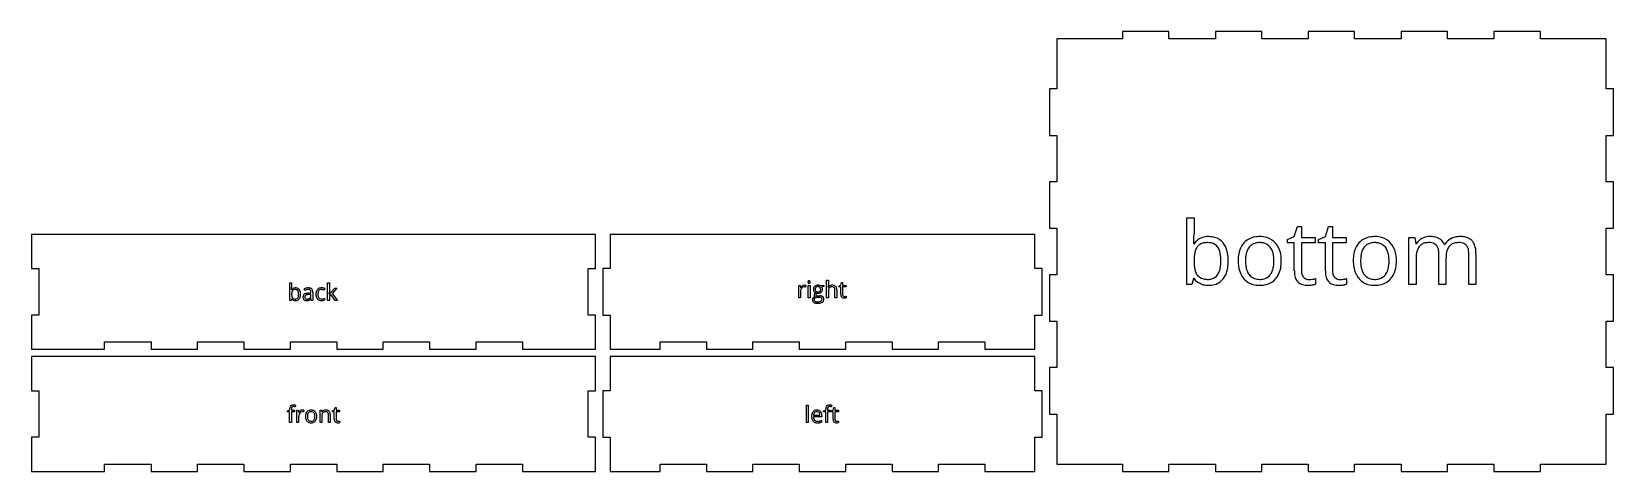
# Model space of a CAD drawing. Header units: millimetres. Extents: x 0 to 648, y 3 to 183.
import ezdxf

# ---------------------------------------------------------------- set-up
doc = ezdxf.new("R2010")
doc.units = ezdxf.units.MM

msp = doc.modelspace()

# ---------------------------------------------------------------- linework, layer by layer
at = {"layer": 'back_labelLayer'}
for p, q in [((105.76, 72.98), (105.76, 80.12)), ((105.76, 80.12), (106.52, 80.12)), ((106.52, 80.12), (106.52, 78.38)), ((120.1, 77.84), (119.86, 77.19)), ((121.22, 72.98), (121.22, 80.12)), ((121.22, 80.12), (121.97, 80.12)), ((121.97, 80.12), (121.97, 76.33)), ((122.57, 76.28), (124.2, 78.01)), ((125.1, 78.01), (123.06, 75.86)), ((124.2, 78.01), (125.1, 78.01)), ((106.3, 72.98), (105.76, 72.98)), ((106.46, 73.62), (106.3, 72.98)), ((106.52, 73.62), (106.46, 73.62)), ((106.48, 77.34), (106.52, 77.34)), ((111.94, 77.07), (111.7, 77.66)), ((113.58, 75.96), (114.43, 75.99)), ((114.41, 75.45), (113.65, 75.42)), ((114.41, 74.99), (114.41, 75.45)), ((114.46, 73.69), (114.42, 73.69)), ((114.43, 75.99), (114.43, 76.3)), ((114.61, 72.98), (114.46, 73.69)), ((115.17, 72.98), (114.61, 72.98)), ((115.17, 76.41), (115.17, 72.98)), ((120.03, 73.82), (120.03, 73.14)), ((121.97, 72.98), (121.22, 72.98)), ((121.93, 75.55), (121.97, 75.55)), ((122.55, 75.35), (121.97, 74.86)), ((121.97, 74.86), (121.97, 72.98)), ((124.32, 72.98), (122.55, 75.35)), ((123.06, 75.86), (125.24, 72.98)), ((125.24, 72.98), (124.32, 72.98))]:
    msp.add_line(p, q, dxfattribs=at)
for centre, radius, start, end in [((95.05, 78.22), 11.46, 355.72384, 358.12591), ((90.63, 78.37), 15.89, 358.11233, 0.04842), ((107.94, 76.34), 1.73, 95.18352, 145.11089), ((108.09, 75.49), 2.6, 89.87437, 96.81454), ((108.12, 75.76), 2.33, 74.23931, 90.56238), ((108.27, 76.32), 1.74, 38.56311, 74.06705), ((113.37, 74.56), 3.51, 106.35686, 118.33499), ((113.52, 74.1), 4, 104.51632, 106.54884), ((113.41, 74.56), 3.53, 90.07146, 104.65211), ((113.43, 74.87), 3.22, 81.568, 90.3249), ((113.61, 76.08), 1.99, 68.22735, 81.74942), ((113.87, 76.73), 1.3, 47.86832, 68.2934), ((118.55, 76.1), 1.97, 101.49128, 138.31339), ((118.78, 75.11), 2.99, 89.5892, 102.17878), ((118.8, 74.66), 3.44, 77.77022, 89.94755), ((118.74, 74.3), 3.8, 74.67965, 77.95792), ((119.09, 75.57), 2.48, 70.09455, 74.73865), ((119.42, 76.49), 1.51, 63.50333, 70.18621), ((119.58, 76.81), 1.15, 62.92875, 63.18556), ((96.97, 78.09), 9.54, 355.47161, 355.65242), ((110.62, 75.59), 4.1, 171.06678, 177.84567), ((112.39, 75.5), 5.87, 177.61767, 180.04253), ((111.56, 75.48), 5.04, 179.77627, 185.70753), ((107.89, 74.6), 1.69, 215.58503, 245.83616), ((109.57, 75.27), 3.04, 185.5925, 194.20507), ((108.93, 75.86), 2.38, 160.89268, 171.23343), ((108.3, 74.94), 1.73, 193.94301, 208.02185), ((107.91, 76.22), 1.3, 143.33826, 161.25596), ((107.78, 74.68), 1.15, 208.55365, 217.56054), ((107.67, 76.38), 1.01, 120.14025, 142.4249), ((107.74, 74.66), 1.11, 218.16904, 253.80472), ((107.81, 76.11), 1.32, 100.44697, 119.67006), ((108.02, 74.9), 2.01, 245.98018, 255.54561), ((107.95, 75.29), 1.77, 253.13827, 266.84832), ((108.08, 75.19), 2.31, 255.77557, 270.31853), ((107.97, 75.31), 2.14, 89.57316, 100.73239), ((108, 75.97), 2.45, 266.3776, 270.05105), ((108, 75.69), 1.76, 78.67813, 90.37493), ((108.02, 75.04), 1.52, 269.38691, 285.86304), ((108.1, 75.47), 2.58, 269.92262, 275.54818), ((108.15, 76.32), 1.11, 35.54082, 79.80112), ((108.22, 74.69), 1.8, 274.064, 321.4081), ((108.13, 74.63), 1.1, 286.01629, 326.84974), ((108.02, 76.23), 1.26, 32.70328, 35.52427), ((107.59, 74.99), 1.75, 326.71053, 343.66615), ((107.68, 76.04), 1.66, 15.77793, 32.01515), ((106.57, 75.3), 2.82, 343.41717, 353.63688), ((106.59, 75.72), 2.79, 6.16487, 16.03962), ((104.89, 75.52), 4.5, 359.76806, 6.30955), ((105.03, 75.49), 4.37, 353.49345, 0.22057), ((107.96, 74.91), 2.14, 321.31613, 335.54363), ((107.88, 76.02), 2.25, 16.47092, 38.40753), ((107.28, 75.2), 2.89, 335.83061, 350.82547), ((106.74, 75.66), 3.44, 5.13386, 16.79732), ((105.72, 75.47), 4.47, 350.65628, 0.33803), ((105.29, 75.51), 4.89, 359.87791, 5.40934), ((112.46, 74.42), 1.32, 115.49046, 182.35682), ((113.06, 74.35), 1.92, 179.54573, 192.69494), ((112.41, 74.19), 1.25, 192.08275, 227.45209), ((112.45, 74.24), 1.31, 227.7689, 237.80507), ((112.56, 74.44), 1.54, 238.32731, 258.9184), ((113.12, 73.21), 2.7, 101.35683, 117.07986), ((114.17, 72.49), 5.1, 112.2122, 115.96411), ((113.14, 74.36), 1.2, 171.21218, 180.20582), ((113.03, 74.35), 1.09, 179.52655, 192.77874), ((112.76, 74.44), 0.813, 120.97342, 172.41797), ((112.66, 74.26), 0.71, 192.32646, 222.05797), ((112.63, 74.24), 0.679, 222.5805, 229.25459), ((112.72, 74.36), 0.829, 229.78365, 254.27243), ((113.67, 73.75), 3.74, 103.62266, 112.43201), ((112.72, 75.22), 2.34, 258.67197, 270.40477), ((112.95, 74.14), 1.17, 113.58858, 121.68059), ((113.24, 73.46), 1.9, 102.79959, 113.2433), ((112.85, 74.77), 1.26, 253.93968, 266.45335), ((113.65, 70.73), 5.23, 92.46965, 101.70647), ((112.74, 76.31), 3.43, 269.95397, 273.14909), ((112.89, 75.23), 1.71, 266.07822, 270.05892), ((113.38, 74.98), 2.48, 90.44846, 103.76654), ((113.58, 72.01), 3.4, 96.35456, 102.99533), ((112.9, 75.61), 2.1, 269.57917, 282.04141), ((112.8, 75.48), 2.59, 272.93348, 281.41393), ((113.83, 69.83), 5.59, 91.85644, 96.44785), ((112.96, 74.66), 1.76, 281.29792, 293.73142), ((113.06, 74.93), 1.4, 281.71208, 306.4594), ((113.37, 75.58), 1.88, 83.65066, 90.17531), ((113.8, 68.52), 7.44, 91.71656, 92.90954), ((113.44, 76.21), 1.25, 70.57157, 83.99289), ((113.09, 74.33), 1.4, 294.39321, 304.7372), ((113.61, 76.65), 0.773, 42.72959, 71.03802), ((113.12, 74.82), 1.27, 306.98812, 313.85588), ((112.72, 74.86), 2.05, 304.84856, 314.85305), ((113.12, 74.82), 1.28, 314.18923, 347.42696), ((111.94, 75.65), 3.16, 314.74452, 321.70718), ((113.54, 76.61), 0.85, 20.40945, 41.4479), ((113.07, 76.43), 1.35, 7.82726, 20.60412), ((112.48, 74.98), 1.93, 346.91776, 0.28248), ((112.24, 76.31), 2.19, 359.6933, 8.0036), ((112.02, 74.99), 2.39, 359.81697, 0.0016), ((113.91, 76.81), 1.21, 19.23312, 46.67409), ((113.21, 76.55), 1.95, 6.33792, 19.68151), ((112.18, 76.42), 3, 359.80271, 6.65834), ((120.67, 75.49), 4.2, 169.89786, 180.3689), ((121.07, 75.45), 4.61, 179.93882, 183.98154), ((119.83, 75.34), 3.36, 183.59138, 196.35396), ((119.2, 75.76), 2.72, 153.0875, 170.10515), ((118.72, 75.01), 2.2, 196.01665, 221.13492), ((118.65, 76.02), 2.1, 138.65504, 152.68532), ((118.5, 74.84), 1.93, 221.79762, 256.80206), ((121.46, 75.48), 4.21, 174.53101, 180.15492), ((120.94, 75.45), 3.69, 179.70413, 188.07435), ((119.82, 75.66), 2.56, 160.14181, 175.13684), ((119.61, 75.25), 2.35, 187.93152, 200.38855), ((118.9, 74.99), 1.58, 200.41836, 216.63926), ((118.63, 76.13), 1.28, 114.42658, 161.66328), ((118.59, 74.77), 1.21, 216.96955, 261.31031), ((118.73, 75.73), 2.85, 256.42438, 270.48897), ((118.75, 75.73), 1.69, 88.71942, 112.56675), ((118.73, 75.39), 1.84, 260.13591, 270.26926), ((118.72, 76.74), 3.19, 270.26586, 286.28914), ((118.76, 77.06), 4.18, 269.96551, 272.86428), ((118.79, 75.73), 1.69, 87.67518, 89.97467), ((118.76, 75.24), 2.18, 81.69104, 87.50786), ((118.82, 76.08), 3.2, 272.59802, 282.18788), ((118.62, 74.29), 3.15, 77.29996, 81.73451), ((118.43, 73.4), 4.05, 74.78016, 77.4498), ((118.61, 74.04), 3.39, 68.32944, 74.88315), ((119.04, 75.08), 2.17, 282.03439, 296.94547), ((118.53, 77.46), 3.94, 286.04608, 292.36536), ((90.18, 77.76), 31.83, 356.02062, 356.05498), ((97.2, 77.28), 24.79, 356.03292, 356.64423), ((107.03, 76.71), 14.95, 356.63259, 357.49099), ((112.94, 76.45), 9.03, 357.50414, 358.33062), ((116.89, 76.34), 5.08, 358.27394, 359.89269), ((125.65, 72.94), 4.51, 142.32331, 144.70762), ((128.05, 71.09), 7.54, 140.43313, 142.33662), ((131.18, 68.52), 11.6, 139.27984, 140.47038), ((134.81, 65.4), 16.37, 138.34185, 139.28768)]:
    msp.add_arc(centre, radius, start, end, dxfattribs=at)
at = {"layer": 'back_outsideCutPath'}
for p, q in [((0, 100), (0, 86.01)), ((231, 100), (0, 100)), ((231, 86.01), (231, 100)), ((0, 86.01), (3, 86.01)), ((3, 86.01), (3, 66.99)), ((228, 66.99), (228, 86.01)), ((228, 86.01), (231, 86.01)), ((3, 66.99), (0, 66.99)), ((0, 66.99), (0, 53)), ((231, 66.99), (228, 66.99)), ((231, 53), (231, 66.99)), ((0, 53), (29.91, 53)), ((29.91, 53), (29.91, 56)), ((29.91, 56), (48.93, 56)), ((48.93, 56), (48.93, 53)), ((48.93, 53), (67.95, 53)), ((67.95, 53), (67.95, 56)), ((67.95, 56), (86.97, 56)), ((86.97, 56), (86.97, 53)), ((86.97, 53), (105.99, 53)), ((105.99, 53), (105.99, 56)), ((105.99, 56), (125.01, 56)), ((125.01, 56), (125.01, 53)), ((125.01, 53), (144.03, 53)), ((144.03, 53), (144.03, 56)), ((144.03, 56), (163.05, 56)), ((163.05, 56), (163.05, 53)), ((163.05, 53), (182.07, 53)), ((182.07, 53), (182.07, 56)), ((182.07, 56), (201.09, 56)), ((201.09, 56), (201.09, 53)), ((201.09, 53), (220.11, 53)), ((220.11, 53), (231, 53))]:
    msp.add_line(p, q, dxfattribs=at)
at = {"layer": 'bottom_labelLayer'}
for p, q in [((473.28, 79.5), (473.28, 106.85)), ((473.28, 106.85), (476.2, 106.85)), ((476.2, 106.85), (476.2, 100.21)), ((514.54, 97.9), (517.29, 99.12)), ((514.54, 96.5), (514.54, 97.9)), ((517.29, 99.12), (518.53, 103.23)), ((518.53, 103.23), (520.21, 103.23)), ((520.21, 103.23), (520.21, 98.77)), ((520.21, 98.77), (525.8, 98.77)), ((525.8, 98.77), (525.8, 96.5)), ((527.24, 97.9), (530, 99.12)), ((527.24, 96.5), (527.24, 97.9)), ((530, 99.12), (531.23, 103.23)), ((531.23, 103.23), (532.92, 103.23)), ((532.92, 103.23), (532.92, 98.77)), ((532.92, 98.77), (538.51, 98.77)), ((538.51, 98.77), (538.51, 96.5)), ((564.25, 79.5), (564.25, 98.77)), ((564.25, 98.77), (566.62, 98.77)), ((566.62, 98.77), (567.09, 96.13)), ((476.06, 96.2), (476.2, 96.2)), ((517.29, 96.5), (514.54, 96.5)), ((517.29, 85.04), (517.29, 96.5)), ((525.8, 96.5), (520.21, 96.5)), ((520.21, 96.5), (520.21, 85.16)), ((530, 96.5), (527.24, 96.5)), ((530, 85.04), (530, 96.5)), ((538.51, 96.5), (532.92, 96.5)), ((532.92, 96.5), (532.92, 85.16)), ((567.09, 96.13), (567.23, 96.13)), ((576.52, 79.5), (576.52, 92.03)), ((578.84, 95.85), (578.98, 95.85)), ((588.8, 79.5), (588.8, 92.03)), ((591.72, 92.07), (591.72, 79.5)), ((567.16, 89.61), (567.16, 79.5)), ((579.43, 90.26), (579.43, 79.5)), ((475.37, 79.5), (473.28, 79.5)), ((475.99, 81.98), (475.37, 79.5)), ((476.2, 81.98), (475.99, 81.98)), ((525.94, 81.91), (525.94, 79.68)), ((538.65, 81.91), (538.65, 79.68)), ((567.16, 79.5), (564.25, 79.5)), ((579.43, 79.5), (576.52, 79.5)), ((591.72, 79.5), (588.8, 79.5))]:
    msp.add_line(p, q, dxfattribs=at)
for centre, radius, start, end in [((432.29, 99.59), 43.9, 355.72386, 358.12589), ((415.36, 100.16), 60.84, 358.11232, 0.04843), ((481.64, 92.4), 6.63, 95.18351, 145.1109), ((482.22, 89.12), 9.97, 89.87433, 96.81454), ((482.33, 90.16), 8.92, 74.23934, 90.56238), ((482.92, 92.33), 6.68, 38.56313, 74.06704), ((502.36, 91.32), 7.72, 99.17594, 137.98327), ((503.11, 87.78), 11.33, 89.73263, 100.07599), ((503.26, 89.31), 9.81, 73.52227, 90.56923), ((503.83, 91.4), 7.64, 41.14457, 73.21338), ((549.52, 91.32), 7.72, 99.17594, 137.98327), ((550.27, 87.78), 11.33, 89.73263, 100.07599), ((550.42, 89.31), 9.81, 73.52227, 90.56923), ((551, 91.4), 7.64, 41.14457, 73.21338), ((572.18, 93.22), 5.73, 117.12096, 149.54237), ((572.76, 92.18), 6.93, 93.83433, 117.50721), ((572.92, 90.75), 8.37, 89.96618, 94.28316), ((573.02, 89.56), 9.55, 77.55723, 90.5513), ((573.91, 93.38), 5.64, 52.7027, 78.00538), ((574.22, 93.97), 4.98, 22.20979, 51.49706), ((584.26, 92.82), 6.09, 119.40418, 150.18288), ((584.94, 91.79), 7.32, 118.25833, 120.063), ((584.94, 91.72), 7.39, 95.86352, 117.96931), ((585.19, 89.91), 9.21, 89.9197, 96.26176), ((585.27, 88.97), 10.14, 79.93611, 90.38036), ((585.94, 92.64), 6.42, 62.97233, 80.1665), ((586.65, 94.08), 4.81, 44.22901, 62.6229), ((586.44, 93.99), 5.02, 19.5612, 43.31612), ((439.74, 99.08), 36.43, 355.4715, 355.65276), ((491.92, 89.51), 15.71, 171.06678, 177.84569), ((485.42, 90.56), 9.13, 160.89264, 171.23342), ((481.52, 91.94), 5, 143.33823, 161.25599), ((480.59, 92.56), 3.88, 120.1403, 142.4249), ((481.15, 91.51), 5.07, 100.44694, 119.67007), ((481.76, 88.44), 8.2, 89.57313, 100.73243), ((481.87, 89.89), 6.75, 78.67813, 90.37496), ((482.44, 92.32), 4.26, 35.54084, 79.80113), ((481.96, 91.98), 4.84, 32.70343, 35.52428), ((480.66, 91.23), 6.34, 15.77794, 32.01513), ((476.47, 90), 10.7, 6.16487, 16.03963), ((469.98, 89.26), 17.24, 359.76807, 6.30953), ((481.4, 91.15), 8.6, 16.47093, 38.40752), ((477.03, 89.78), 13.18, 5.13385, 16.79734), ((471.51, 89.19), 18.73, 359.87792, 5.40936), ((509.42, 89.25), 15.15, 169.2443, 180.38808), ((504.27, 90.27), 9.91, 150.71115, 169.46954), ((502.63, 91.11), 8.06, 138.17594, 150.22874), ((512.71, 89.22), 15.42, 173.00862, 180.24638), ((507.14, 89.93), 9.8, 162.06532, 173.16749), ((503.56, 91.12), 6.03, 142.90257, 162.37497), ((502.43, 91.92), 4.65, 103.46852, 142.31189), ((503.01, 89.69), 6.94, 89.4806, 103.88049), ((503.11, 89.28), 7.36, 79.34533, 90.31749), ((503.68, 91.78), 4.8, 37.95777, 80.40062), ((502.69, 91.08), 6.01, 20.0257, 37.43506), ((499.72, 89.99), 9.17, 7.744, 20.06902), ((494.39, 89.23), 14.56, 359.70757, 7.89726), ((502.74, 90.46), 9.09, 13.50144, 41.07034), ((498.5, 89.35), 13.47, 1.12772, 13.88), ((556.58, 89.25), 15.15, 169.2443, 180.38808), ((551.43, 90.27), 9.91, 150.71115, 169.46954), ((549.79, 91.11), 8.06, 138.17594, 150.22874), ((559.87, 89.22), 15.42, 173.00862, 180.24638), ((554.3, 89.93), 9.8, 162.06532, 173.16749), ((550.72, 91.12), 6.03, 142.90257, 162.37497), ((549.59, 91.92), 4.65, 103.46852, 142.31189), ((550.17, 89.69), 6.94, 89.4806, 103.88049), ((550.28, 89.28), 7.36, 79.34533, 90.31749), ((550.84, 91.78), 4.8, 37.95777, 80.40062), ((549.85, 91.08), 6.01, 20.0257, 37.43506), ((546.88, 89.99), 9.17, 7.744, 20.06902), ((541.55, 89.23), 14.56, 359.70757, 7.89726), ((549.9, 90.46), 9.09, 13.50144, 41.07034), ((545.66, 89.35), 13.47, 1.12772, 13.88), ((581.83, 89.87), 14.66, 171.3042, 178.35016), ((575.92, 90.8), 8.68, 161.02344, 171.44692), ((572.35, 92.06), 4.89, 143.07697, 161.39138), ((571.46, 92.66), 3.82, 123.70207, 142.3022), ((571.84, 92), 4.58, 101.15464, 123.06556), ((572.4, 89.39), 7.25, 89.55732, 101.48322), ((572.46, 89.81), 6.83, 85.52379, 90.07935), ((572.66, 91.79), 4.84, 72.3601, 85.95618), ((573.22, 93.48), 3.06, 41.06107, 72.89936), ((572.83, 93.22), 3.53, 20.70712, 40.02176), ((571.08, 92.55), 5.4, 7.98646, 20.79496), ((567.91, 92.08), 8.61, 359.69483, 8.14715), ((592.26, 90.33), 12.83, 172.37766, 180.18296), ((587.39, 91), 7.91, 160.87317, 172.52726), ((584.48, 92.04), 4.82, 140.97653, 161.16996), ((583.71, 92.61), 3.86, 122.35975, 140.2884), ((584.14, 91.84), 4.74, 101.00323, 121.78405), ((584.7, 89.13), 7.51, 89.56214, 101.29617), ((584.77, 89.87), 6.77, 85.81445, 90.06851), ((584.95, 91.79), 4.84, 72.63956, 86.25681), ((585.5, 93.47), 3.07, 41.0408, 73.17927), ((585.12, 93.22), 3.53, 20.70712, 40.02176), ((583.37, 92.55), 5.4, 7.98646, 20.79496), ((580.19, 92.08), 8.61, 359.69483, 8.14715), ((583.39, 92.85), 8.28, 7.5042, 19.96453), ((578.34, 92.14), 13.38, 359.71074, 7.69073), ((498.68, 89.17), 22.48, 177.61765, 180.04254), ((495.49, 89.08), 19.29, 179.77626, 185.70752), ((487.88, 88.29), 11.65, 185.59249, 194.20506), ((483.01, 87.03), 6.61, 193.94305, 208.02184), ((480.3, 87.23), 6.7, 326.71049, 343.66618), ((476.4, 88.42), 10.78, 343.41713, 353.63692), ((470.5, 89.12), 16.72, 353.49349, 0.22054), ((479.1, 88.04), 11.06, 335.8306, 350.82548), ((473.13, 89.05), 17.11, 350.65628, 0.33803), ((508.86, 89.09), 14.6, 179.77447, 189.09329), ((505.12, 88.46), 10.79, 188.91024, 205.31715), ((512.07, 89.08), 14.78, 179.70596, 187.91607), ((506.65, 88.3), 9.3, 187.76392, 200.09769), ((503.66, 87.2), 6.12, 200.0846, 216.91315), ((502.46, 87.29), 6.26, 323.00892, 342.63905), ((498.87, 88.46), 10.04, 342.36158, 353.75376), ((493.57, 89.1), 15.37, 353.53631, 0.20141), ((501.97, 88.04), 9.9, 330.2507, 349.41165), ((496.9, 89.05), 15.07, 349.1762, 0.38626), ((494.84, 89.15), 17.13, 359.99192, 1.54197), ((526.47, 84.93), 9.17, 179.3551, 192.84776), ((526.09, 85.12), 5.88, 179.64167, 189.75059), ((539.18, 84.93), 9.17, 179.3551, 192.84776), ((538.8, 85.12), 5.88, 179.64167, 189.75059), ((556.03, 89.09), 14.6, 179.77447, 189.09329), ((552.28, 88.46), 10.79, 188.91024, 205.31715), ((559.23, 89.08), 14.78, 179.70596, 187.91607), ((553.81, 88.3), 9.3, 187.76392, 200.09769), ((550.82, 87.2), 6.12, 200.0846, 216.91315), ((549.62, 87.29), 6.26, 323.00892, 342.63905), ((546.03, 88.46), 10.04, 342.36158, 353.75376), ((540.74, 89.1), 15.37, 353.53631, 0.20141), ((549.13, 88.04), 9.9, 330.2507, 349.41165), ((544.06, 89.05), 15.07, 349.1762, 0.38626), ((542.01, 89.15), 17.13, 359.99192, 1.54197), ((587.48, 89.62), 20.32, 178.09761, 180.02534), ((595.67, 90.26), 16.24, 179.89399, 179.99968), ((481.45, 85.74), 6.46, 215.58502, 245.83616), ((481.04, 86.02), 4.4, 208.55365, 217.56054), ((480.88, 85.96), 4.23, 218.16904, 253.80472), ((481.94, 86.88), 7.7, 245.98015, 255.54559), ((481.66, 88.38), 6.78, 253.13823, 266.84831), ((482.19, 88), 8.85, 255.77553, 270.31855), ((481.88, 90.97), 9.38, 266.37757, 270.05105), ((481.95, 87.41), 5.82, 269.3869, 285.86306), ((482.26, 89.05), 9.9, 269.92257, 275.54815), ((482.72, 86.09), 6.91, 274.06401, 321.4081), ((482.39, 85.85), 4.2, 286.0163, 326.84973), ((481.72, 86.9), 8.2, 321.31615, 335.54361), ((504, 87.99), 9.59, 205.656, 208.44613), ((502.56, 87.11), 7.9, 207.7947, 238.67579), ((502.66, 87.31), 8.13, 238.81156, 253.24283), ((502.57, 86.42), 4.78, 217.30096, 261.70991), ((502.97, 88.52), 9.37, 253.54369, 270.41824), ((503.08, 88.84), 7.25, 260.50331, 270.24767), ((503.09, 90.48), 11.33, 269.75028, 279.80333), ((503.17, 88.37), 6.78, 269.44817, 284.72557), ((503.71, 86.38), 4.72, 284.56623, 322.63338), ((503.81, 87), 7.78, 278.89592, 317.99791), ((503.53, 87.23), 8.14, 318.14397, 329.75662), ((521.86, 83.69), 4.41, 190.38176, 253.87724), ((524.01, 84.75), 3.77, 189.54795, 205.78736), ((523.16, 84.36), 2.83, 206.12944, 221.4084), ((522.77, 86.77), 7.62, 253.7848, 270.88525), ((523.07, 84.29), 2.71, 221.59491, 262.35052), ((523.29, 85.46), 3.9, 261.32661, 270.19129), ((522.88, 86.63), 7.48, 270.00327, 270.76053), ((522.84, 88.24), 9.1, 270.89327, 275.54837), ((523.33, 91.14), 9.58, 269.88035, 278.30283), ((522.5, 91.78), 12.65, 275.52605, 279.29392), ((522.8, 90.07), 10.91, 279.18637, 280.11426), ((523.42, 90.39), 8.83, 278.41551, 279.00818), ((523.29, 87.42), 8.21, 280.00703, 283.37348), ((522.34, 97.26), 15.79, 278.95902, 280.51038), ((524.02, 84.37), 5.08, 283.30698, 288.11974), ((523.37, 91.77), 10.19, 280.48475, 282.62678), ((524.27, 87.77), 6.1, 282.58766, 285.57945), ((524.72, 82.27), 2.87, 287.98883, 295.30483), ((524.72, 86.11), 4.38, 285.72355, 286.25615), ((534.57, 83.69), 4.41, 190.38176, 253.87724), ((536.72, 84.75), 3.77, 189.54795, 205.78736), ((535.87, 84.36), 2.83, 206.12944, 221.4084), ((535.48, 86.77), 7.62, 253.7848, 270.88525), ((535.78, 84.29), 2.71, 221.59491, 262.35052), ((536, 85.46), 3.9, 261.32661, 270.19129), ((535.59, 86.63), 7.48, 270.00327, 270.76053), ((535.55, 88.24), 9.1, 270.89327, 275.54837), ((536.04, 91.14), 9.58, 269.88035, 278.30283), ((535.21, 91.78), 12.65, 275.52605, 279.29392), ((535.51, 90.07), 10.91, 279.18637, 280.11426), ((536.13, 90.39), 8.83, 278.41551, 279.00818), ((536, 87.42), 8.21, 280.00703, 283.37348), ((535.05, 97.26), 15.79, 278.95902, 280.51038), ((536.73, 84.37), 5.08, 283.30698, 288.11974), ((536.08, 91.77), 10.19, 280.48475, 282.62678), ((536.97, 87.77), 6.1, 282.58766, 285.57945), ((537.43, 82.27), 2.87, 287.98883, 295.30483), ((537.43, 86.11), 4.38, 285.72355, 286.25615), ((551.16, 87.99), 9.59, 205.656, 208.44613), ((549.72, 87.11), 7.9, 207.7947, 238.67579), ((549.82, 87.31), 8.13, 238.81156, 253.24283), ((549.73, 86.42), 4.78, 217.30096, 261.70991), ((550.13, 88.52), 9.37, 253.54369, 270.41824), ((550.24, 88.84), 7.25, 260.50331, 270.24767), ((550.25, 90.48), 11.33, 269.75028, 279.80333), ((550.34, 88.37), 6.78, 269.44817, 284.72557), ((550.87, 86.38), 4.72, 284.56623, 322.63338), ((550.98, 87), 7.78, 278.89592, 317.99791), ((550.69, 87.23), 8.14, 318.14397, 329.75662)]:
    msp.add_arc(centre, radius, start, end, dxfattribs=at)
at = {"layer": 'bottom_outsideCutPath'}
for p, q in [((465.93, 183), (446.91, 183)), ((446.91, 183), (446.91, 180)), ((465.93, 180), (465.93, 183)), ((503.97, 183), (484.95, 183)), ((484.95, 183), (484.95, 180)), ((503.97, 180), (503.97, 183)), ((542.01, 183), (522.99, 183)), ((522.99, 183), (522.99, 180)), ((542.01, 180), (542.01, 183)), ((580.05, 183), (561.03, 183)), ((561.03, 183), (561.03, 180)), ((580.05, 180), (580.05, 183)), ((618.09, 183), (599.07, 183)), ((599.07, 183), (599.07, 180)), ((618.09, 180), (618.09, 183)), ((420, 180), (420, 159.57)), ((427.89, 180), (420, 180)), ((446.91, 180), (427.89, 180)), ((484.95, 180), (465.93, 180)), ((522.99, 180), (503.97, 180)), ((561.03, 180), (542.01, 180)), ((599.07, 180), (580.05, 180)), ((645, 180), (618.09, 180)), ((645, 178.59), (645, 180)), ((645, 159.57), (645, 178.59)), ((420, 159.57), (417, 159.57)), ((417, 159.57), (417, 140.55)), ((648, 159.57), (645, 159.57)), ((648, 140.55), (648, 159.57)), ((417, 140.55), (420, 140.55)), ((420, 140.55), (420, 121.53)), ((645, 121.53), (645, 140.55)), ((645, 140.55), (648, 140.55)), ((420, 121.53), (417, 121.53)), ((417, 121.53), (417, 102.51)), ((648, 121.53), (645, 121.53)), ((648, 102.51), (648, 121.53)), ((417, 102.51), (420, 102.51)), ((420, 102.51), (420, 83.49)), ((645, 83.49), (645, 102.51)), ((645, 102.51), (648, 102.51)), ((420, 83.49), (417, 83.49)), ((417, 83.49), (417, 64.47)), ((648, 83.49), (645, 83.49)), ((648, 64.47), (648, 83.49)), ((417, 64.47), (420, 64.47)), ((420, 64.47), (420, 45.45)), ((645, 45.45), (645, 64.47)), ((645, 64.47), (648, 64.47)), ((420, 45.45), (417, 45.45)), ((417, 45.45), (417, 26.43)), ((648, 45.45), (645, 45.45)), ((648, 26.43), (648, 45.45)), ((417, 26.43), (420, 26.43)), ((420, 26.43), (420, 7.41)), ((645, 6), (645, 26.43)), ((645, 26.43), (648, 26.43)), ((420, 7.41), (420, 6)), ((420, 6), (446.91, 6)), ((446.91, 6), (446.91, 3)), ((446.91, 3), (465.93, 3)), ((465.93, 3), (465.93, 6)), ((465.93, 6), (484.95, 6)), ((484.95, 6), (484.95, 3)), ((484.95, 3), (503.97, 3)), ((503.97, 3), (503.97, 6)), ((503.97, 6), (522.99, 6)), ((522.99, 6), (522.99, 3)), ((522.99, 3), (542.01, 3)), ((542.01, 3), (542.01, 6)), ((542.01, 6), (561.03, 6)), ((561.03, 6), (561.03, 3)), ((561.03, 3), (580.05, 3)), ((580.05, 3), (580.05, 6)), ((580.05, 6), (599.07, 6)), ((599.07, 6), (599.07, 3)), ((599.07, 3), (618.09, 3)), ((618.09, 3), (618.09, 6)), ((618.09, 6), (637.11, 6)), ((637.11, 6), (645, 6))]:
    msp.add_line(p, q, dxfattribs=at)
at = {"layer": 'front_labelLayer'}
for p, q in [((104.77, 27.73), (105.67, 28.01)), ((104.77, 27.39), (104.77, 27.73)), ((105.67, 27.39), (104.77, 27.39)), ((105.67, 28.01), (105.67, 28.29)), ((105.67, 22.95), (105.67, 27.39)), ((106.43, 28.31), (106.43, 27.98)), ((106.43, 27.98), (107.71, 27.98)), ((107.71, 27.39), (106.43, 27.39)), ((106.43, 27.39), (106.43, 22.95)), ((107.71, 27.98), (107.71, 27.39)), ((108.23, 29.98), (108.03, 29.37)), ((108.63, 22.95), (108.63, 27.98)), ((108.63, 27.98), (109.26, 27.98)), ((109.26, 27.98), (109.35, 27.05)), ((109.35, 27.05), (109.38, 27.05)), ((111.53, 28.02), (111.42, 27.31)), ((118.15, 22.95), (118.15, 27.98)), ((118.15, 27.98), (118.77, 27.98)), ((118.77, 27.98), (118.89, 27.29)), ((118.89, 27.29), (118.93, 27.29)), ((121.59, 22.95), (121.59, 26.2)), ((122.35, 26.23), (122.35, 22.95)), ((123.25, 27.76), (123.97, 28.07)), ((123.25, 27.39), (123.25, 27.76)), ((123.97, 27.39), (123.25, 27.39)), ((123.97, 28.07), (124.29, 29.15)), ((123.97, 24.4), (123.97, 27.39)), ((124.29, 29.15), (124.73, 29.15)), ((124.73, 29.15), (124.73, 27.98)), ((124.73, 27.98), (126.19, 27.98)), ((126.19, 27.39), (124.73, 27.39)), ((124.73, 27.39), (124.73, 24.43)), ((126.19, 27.98), (126.19, 27.39)), ((106.43, 22.95), (105.67, 22.95)), ((109.39, 22.95), (108.63, 22.95)), ((109.39, 25.65), (109.39, 22.95)), ((118.91, 22.95), (118.15, 22.95)), ((118.91, 25.59), (118.91, 22.95)), ((122.35, 22.95), (121.59, 22.95)), ((126.23, 23.58), (126.23, 23))]:
    msp.add_line(p, q, dxfattribs=at)
for centre, radius, start, end in [((108.76, 28.32), 3.09, 167.57759, 180.65866), ((107.31, 28.66), 1.6, 141.74336, 168.23222), ((107.07, 28.79), 1.34, 98.25516, 139.62034), ((109.05, 28.35), 2.61, 171.65275, 178.43836), ((110.03, 28.31), 3.6, 178.19735, 180.02317), ((108, 28.51), 1.56, 161.8437, 171.78472), ((107.36, 28.72), 0.882, 145.06885, 162.18014), ((107.18, 28.84), 0.66, 102.76775, 144.33802), ((107.28, 27.83), 2.32, 89.66966, 99.93142), ((107.27, 28.49), 1.03, 89.48597, 103.4197), ((107.27, 27.87), 1.64, 83.07608, 89.79269), ((107.28, 27.69), 2.45, 81.56413, 89.70171), ((107.17, 27.07), 2.45, 76.51834, 83.02165), ((107.11, 26.49), 3.67, 75.97404, 81.65649), ((106.88, 25.85), 3.7, 71.96138, 76.5918), ((106.81, 25.26), 4.93, 73.29642, 76.09462), ((111.63, 25.79), 2.57, 139.41394, 150.60328), ((111.14, 25.74), 1.74, 138.95758, 174.54222), ((111.16, 26.18), 1.97, 124.23217, 139.41609), ((111.19, 25.69), 1.81, 135.62092, 138.83769), ((110.86, 26.06), 1.32, 89.63355, 137.08806), ((110.92, 26.55), 1.52, 89.67968, 124.44056), ((110.87, 25.59), 1.79, 87.34353, 89.96598), ((110.93, 24.57), 3.5, 84.99226, 90.12814), ((110.84, 25.04), 2.34, 81.5885, 87.19158), ((110.69, 24.03), 3.36, 77.44532, 81.63608), ((111.02, 25.52), 2.55, 78.48918, 85.02659), ((116.14, 25.5), 3.96, 169.24429, 180.38808), ((114.8, 25.76), 2.59, 150.71115, 169.46953), ((114.37, 25.98), 2.1, 138.17597, 150.22876), ((114.3, 26.04), 2.02, 99.17593, 137.98328), ((117, 25.49), 4.03, 173.00864, 180.24638), ((115.55, 25.67), 2.56, 162.0653, 173.16747), ((114.62, 25.98), 1.58, 142.90254, 162.37495), ((114.32, 26.19), 1.21, 103.46852, 142.3119), ((114.5, 25.11), 2.96, 89.73266, 100.07595), ((114.47, 25.61), 1.81, 89.48057, 103.88052), ((114.5, 25.5), 1.92, 79.34537, 90.31745), ((114.54, 25.51), 2.56, 73.52227, 90.56924), ((114.64, 26.16), 1.25, 37.95776, 80.40061), ((114.69, 26.06), 1.99, 41.14458, 73.21338), ((114.39, 25.97), 1.57, 20.02571, 37.43504), ((113.61, 25.69), 2.4, 7.74399, 20.06901), ((112.22, 25.49), 3.8, 359.70754, 7.89727), ((114.4, 25.81), 2.37, 13.50145, 41.07032), ((113.29, 25.52), 3.52, 1.1277, 13.88003), ((122.51, 25.65), 3.6, 171.17661, 178.32174), ((120.23, 26.47), 1.54, 116.94429, 147.65257), ((121.1, 25.88), 2.17, 159.95345, 171.38009), ((120.23, 26.2), 1.25, 140.15192, 160.31464), ((120.09, 26.3), 1.07, 118.54396, 139.19267), ((120.39, 26.2), 1.86, 115.8074, 117.60698), ((120.25, 25.97), 1.44, 100.11768, 118.16023), ((120.47, 26.01), 2.06, 94.32269, 115.54541), ((120.42, 25.12), 2.31, 89.59331, 100.37179), ((120.52, 25.58), 2.49, 89.95788, 94.71087), ((120.44, 25.41), 2.02, 84.01977, 90.15101), ((120.54, 25.06), 3.01, 80.5585, 90.35385), ((120.51, 26.06), 1.36, 71.0828, 84.36914), ((120.68, 26.53), 0.859, 43.37905, 71.53862), ((120.73, 26.15), 1.9, 65.10942, 80.76381), ((120.64, 26.51), 0.906, 22.70242, 42.34201), ((120.23, 26.34), 1.35, 8.4932, 22.65794), ((120.95, 26.64), 1.37, 46.55845, 64.87823), ((119.43, 26.22), 2.15, 359.67141, 8.68772), ((120.97, 26.69), 1.32, 19.38491, 45.59971), ((120.2, 26.4), 2.14, 6.96337, 19.83632), ((119.03, 26.25), 3.33, 359.76318, 7.21152), ((111.71, 25.65), 2.31, 173.69073, 180.08823), ((116, 25.45), 3.81, 179.77447, 189.0933), ((115.02, 25.29), 2.82, 188.91026, 205.31714), ((114.73, 25.17), 2.5, 205.65586, 208.44618), ((114.35, 24.94), 2.06, 207.79468, 238.67581), ((116.84, 25.45), 3.86, 179.70598, 187.91609), ((115.42, 25.25), 2.43, 187.76391, 200.0977), ((114.64, 24.96), 1.6, 200.08456, 216.9132), ((114.38, 24.99), 2.12, 238.81155, 253.24282), ((114.36, 24.76), 1.25, 217.30096, 261.7099), ((114.46, 25.3), 2.45, 253.5437, 270.41823), ((114.49, 25.39), 1.89, 260.50329, 270.24768), ((114.49, 25.82), 2.96, 269.75031, 279.80334), ((114.51, 25.27), 1.77, 269.44814, 284.72559), ((114.65, 24.75), 1.23, 284.56625, 322.63337), ((114.68, 24.91), 2.03, 278.89592, 317.99791), ((114.33, 24.98), 1.64, 323.00894, 342.63904), ((113.39, 25.29), 2.62, 342.3616, 353.75374), ((112.01, 25.46), 4.01, 353.5363, 0.20144), ((114.61, 24.97), 2.13, 318.14396, 329.75662), ((114.2, 25.18), 2.58, 330.25068, 349.41167), ((112.87, 25.44), 3.94, 349.17618, 0.38625), ((112.34, 25.47), 4.47, 359.9919, 1.54195), ((123.79, 25.59), 4.88, 178.08111, 180.02365), ((126.37, 24.37), 2.39, 179.35511, 192.84777), ((125.16, 24.04), 1.15, 190.38177, 253.87723), ((126.27, 24.42), 1.53, 179.64162, 189.75055), ((125.73, 24.32), 0.984, 189.54792, 205.78741), ((125.5, 24.22), 0.739, 206.12944, 221.40843), ((125.4, 24.85), 1.99, 253.78476, 270.88528), ((125.48, 24.2), 0.708, 221.59493, 262.35053), ((125.54, 24.51), 1.02, 261.32658, 270.19124), ((125.43, 24.81), 1.95, 270.00315, 270.76033), ((125.42, 25.23), 2.38, 270.89326, 275.54834), ((125.55, 25.99), 2.5, 269.88038, 278.30284), ((125.33, 26.16), 3.3, 275.52602, 279.29397), ((125.41, 25.71), 2.85, 279.18595, 280.11431), ((125.57, 25.8), 2.31, 278.41561, 279.00738), ((125.54, 25.02), 2.14, 280.00694, 283.37359), ((125.29, 27.59), 4.12, 278.95906, 280.51042), ((125.73, 24.22), 1.33, 283.30698, 288.11969), ((125.56, 26.15), 2.66, 280.48479, 282.62693), ((125.79, 25.11), 1.59, 282.58753, 285.57941), ((125.91, 23.67), 0.749, 287.98864, 295.30492), ((125.91, 24.68), 1.15, 285.72385, 286.25576)]:
    msp.add_arc(centre, radius, start, end, dxfattribs=at)
at = {"layer": 'front_outsideCutPath'}
for p, q in [((0, 50), (0, 36.01)), ((231, 50), (0, 50)), ((231, 36.01), (231, 50)), ((0, 36.01), (3, 36.01)), ((3, 36.01), (3, 16.99)), ((228, 16.99), (228, 36.01)), ((228, 36.01), (231, 36.01)), ((3, 16.99), (0, 16.99)), ((0, 16.99), (0, 3)), ((231, 16.99), (228, 16.99)), ((231, 3), (231, 16.99)), ((0, 3), (29.91, 3)), ((29.91, 3), (29.91, 6)), ((29.91, 6), (48.93, 6)), ((48.93, 6), (48.93, 3)), ((48.93, 3), (67.95, 3)), ((67.95, 3), (67.95, 6)), ((67.95, 6), (86.97, 6)), ((86.97, 6), (86.97, 3)), ((86.97, 3), (105.99, 3)), ((105.99, 3), (105.99, 6)), ((105.99, 6), (125.01, 6)), ((125.01, 6), (125.01, 3)), ((125.01, 3), (144.03, 3)), ((144.03, 3), (144.03, 6)), ((144.03, 6), (163.05, 6)), ((163.05, 6), (163.05, 3)), ((163.05, 3), (182.07, 3)), ((182.07, 3), (182.07, 6)), ((182.07, 6), (201.09, 6)), ((201.09, 6), (201.09, 3)), ((201.09, 3), (220.11, 3)), ((220.11, 3), (231, 3))]:
    msp.add_line(p, q, dxfattribs=at)
at = {"layer": 'left_labelLayer'}
for p, q in [((317.43, 22.95), (317.43, 30.09)), ((317.43, 30.09), (318.19, 30.09)), ((318.19, 30.09), (318.19, 22.95)), ((320.33, 25.95), (322.96, 25.95)), ((324.4, 27.73), (325.3, 28.01)), ((324.4, 27.39), (324.4, 27.73)), ((325.3, 27.39), (324.4, 27.39)), ((325.3, 28.01), (325.3, 28.29)), ((325.3, 22.95), (325.3, 27.39)), ((326.06, 28.31), (326.06, 27.98)), ((326.06, 27.98), (327.34, 27.98)), ((327.34, 27.39), (326.06, 27.39)), ((326.06, 27.39), (326.06, 22.95)), ((327.34, 27.98), (327.34, 27.39)), ((327.6, 27.76), (328.32, 28.07)), ((327.6, 27.39), (327.6, 27.76)), ((328.32, 27.39), (327.6, 27.39)), ((327.86, 29.98), (327.66, 29.37)), ((328.32, 28.07), (328.64, 29.15)), ((328.32, 24.4), (328.32, 27.39)), ((328.64, 29.15), (329.08, 29.15)), ((329.08, 29.15), (329.08, 27.98)), ((329.08, 27.98), (330.54, 27.98)), ((330.54, 27.39), (329.08, 27.39)), ((329.08, 27.39), (329.08, 24.43)), ((330.54, 27.98), (330.54, 27.39)), ((318.19, 22.95), (317.43, 22.95)), ((323.78, 25.33), (320.31, 25.33)), ((323.56, 23.86), (323.56, 23.18)), ((323.78, 25.81), (323.78, 25.33)), ((326.06, 22.95), (325.3, 22.95)), ((330.57, 23.58), (330.57, 23))]:
    msp.add_line(p, q, dxfattribs=at)
for centre, radius, start, end in [((323.52, 25.45), 4, 168.95394, 180.38433), ((322.22, 25.72), 2.67, 149.40712, 169.18537), ((321.85, 25.91), 2.26, 140.10559, 148.90676), ((321.63, 26.12), 1.95, 92.47627, 140.53864), ((323.2, 25.68), 2.88, 172.1545, 174.76163), ((322.54, 25.79), 2.21, 160.33532, 172.53152), ((321.88, 26.03), 1.51, 138.0995, 160.58663), ((321.62, 26.26), 1.16, 106.46572, 137.91766), ((321.71, 25.93), 1.5, 89.44223, 106.20894), ((321.73, 25.38), 2.69, 89.96375, 93.91761), ((321.73, 25.87), 1.57, 79.6469, 90.291), ((321.75, 25.75), 2.32, 74.21258, 90.54499), ((321.84, 26.38), 1.04, 40.08229, 80.62434), ((321.9, 26.29), 1.77, 41.20648, 74.02326), ((321.73, 26.3), 1.18, 23.48212, 39.7072), ((321.29, 26.11), 1.66, 8.73423, 23.27717), ((320.36, 25.96), 2.6, 359.67452, 8.92248), ((321.62, 26.05), 2.13, 11.59941, 41.14962), ((320.68, 25.83), 3.1, 359.61478, 12.03363), ((328.39, 28.32), 3.09, 167.57759, 180.65866), ((326.94, 28.66), 1.6, 141.74336, 168.23222), ((326.7, 28.79), 1.34, 98.25516, 139.62034), ((328.68, 28.35), 2.61, 171.65275, 178.43836), ((329.66, 28.31), 3.6, 178.19735, 180.02317), ((327.63, 28.51), 1.56, 161.8437, 171.78472), ((326.99, 28.72), 0.882, 145.06885, 162.18014), ((326.81, 28.84), 0.66, 102.76775, 144.33802), ((326.91, 27.83), 2.32, 89.66966, 99.93142), ((326.9, 28.49), 1.03, 89.48597, 103.4197), ((326.9, 27.87), 1.64, 83.07608, 89.79269), ((326.91, 27.69), 2.45, 81.56413, 89.70171), ((326.8, 27.07), 2.45, 76.51834, 83.02165), ((326.74, 26.49), 3.67, 75.97404, 81.65649), ((326.51, 25.85), 3.7, 71.96138, 76.5918), ((326.44, 25.26), 4.93, 73.29642, 76.09462), ((323.87, 25.42), 4.35, 179.9888, 181.7991), ((322.9, 25.37), 3.37, 181.35746, 194.49201), ((321.81, 25.07), 2.24, 194.08771, 223.05383), ((321.69, 24.98), 2.1, 223.54659, 256.19569), ((323.37, 25.39), 3.06, 181.1447, 190.80073), ((322.29, 25.18), 1.96, 190.60057, 206.02755), ((321.81, 24.95), 1.43, 206.29504, 222.55579), ((321.77, 24.93), 1.38, 223.06448, 258.14015), ((321.9, 25.82), 2.96, 256.00878, 270.48483), ((321.94, 25.62), 2.1, 257.53117, 270.43196), ((321.93, 29.07), 6.21, 269.96692, 271.99309), ((321.94, 27.55), 4.02, 270.1984, 292.20905), ((321.99, 27.57), 4.71, 271.91197, 275.97273), ((322.15, 26.07), 3.2, 275.90545, 281.66038), ((322.07, 26.36), 3.5, 281.99362, 287.88511), ((321.74, 27.38), 4.57, 287.90233, 293.48615), ((321.75, 28.1), 4.61, 291.82558, 293.16143), ((330.71, 24.37), 2.39, 179.35511, 192.84777), ((329.51, 24.04), 1.15, 190.38177, 253.87723), ((330.61, 24.42), 1.53, 179.64162, 189.75055), ((330.07, 24.32), 0.984, 189.54792, 205.78741), ((329.85, 24.22), 0.739, 206.12944, 221.40843), ((329.75, 24.85), 1.99, 253.78476, 270.88528), ((329.82, 24.2), 0.708, 221.59493, 262.35053), ((329.88, 24.51), 1.02, 261.32658, 270.19124), ((329.78, 24.81), 1.95, 270.00315, 270.76033), ((329.77, 25.23), 2.38, 270.89326, 275.54834), ((329.89, 25.99), 2.5, 269.88038, 278.30284), ((329.68, 26.16), 3.3, 275.52602, 279.29397), ((329.76, 25.71), 2.85, 279.18595, 280.11431), ((329.92, 25.8), 2.31, 278.41561, 279.00738), ((329.88, 25.02), 2.14, 280.00694, 283.37359), ((329.63, 27.59), 4.12, 278.95906, 280.51042), ((330.07, 24.22), 1.33, 283.30698, 288.11969), ((329.9, 26.15), 2.66, 280.48479, 282.62693), ((330.14, 25.11), 1.59, 282.58753, 285.57941), ((330.25, 23.67), 0.749, 287.98864, 295.30492), ((330.25, 24.68), 1.15, 285.72385, 286.25576)]:
    msp.add_arc(centre, radius, start, end, dxfattribs=at)
at = {"layer": 'left_outsideCutPath'}
for p, q in [((237, 50), (237, 36.01)), ((411, 50), (237, 50)), ((411, 36.01), (411, 50)), ((237, 36.01), (234, 36.01)), ((234, 36.01), (234, 16.99)), ((414, 36.01), (411, 36.01)), ((414, 16.99), (414, 36.01)), ((234, 16.99), (237, 16.99)), ((237, 16.99), (237, 3)), ((411, 3), (411, 16.99)), ((411, 16.99), (414, 16.99)), ((237, 3), (257.43, 3)), ((257.43, 3), (257.43, 6)), ((257.43, 6), (276.45, 6)), ((276.45, 6), (276.45, 3)), ((276.45, 3), (295.47, 3)), ((295.47, 3), (295.47, 6)), ((295.47, 6), (314.49, 6)), ((314.49, 6), (314.49, 3)), ((314.49, 3), (333.51, 3)), ((333.51, 3), (333.51, 6)), ((333.51, 6), (352.53, 6)), ((352.53, 6), (352.53, 3)), ((352.53, 3), (371.55, 3)), ((371.55, 3), (371.55, 6)), ((371.55, 6), (390.57, 6)), ((390.57, 6), (390.57, 3)), ((390.57, 3), (409.59, 3)), ((409.59, 3), (411, 3))]:
    msp.add_line(p, q, dxfattribs=at)
at = {"layer": 'right_labelLayer'}
for p, q in [((314.28, 74.06), (314.28, 79.09)), ((314.28, 79.09), (314.91, 79.09)), ((314.91, 79.09), (314.99, 78.16)), ((314.99, 78.16), (315.03, 78.16)), ((317.17, 79.13), (317.07, 78.42)), ((318.11, 74.06), (318.11, 79.09)), ((318.11, 79.09), (318.88, 79.09)), ((318.88, 79.09), (318.88, 74.06)), ((322.87, 79.09), (324.61, 79.09)), ((324.61, 78.61), (323.68, 78.5)), ((324.61, 79.09), (324.61, 78.61)), ((325.64, 74.06), (325.64, 81.2)), ((325.64, 81.2), (326.4, 81.2)), ((326.37, 78.39), (326.41, 78.39)), ((326.4, 81.2), (326.4, 79.04)), ((330.74, 78.86), (331.47, 79.18)), ((330.74, 78.5), (330.74, 78.86)), ((331.47, 78.5), (330.74, 78.5)), ((331.47, 79.18), (331.79, 80.25)), ((331.47, 75.5), (331.47, 78.5)), ((331.79, 80.25), (332.23, 80.25)), ((332.23, 80.25), (332.23, 79.09)), ((332.23, 79.09), (333.69, 79.09)), ((333.69, 78.5), (332.23, 78.5)), ((332.23, 78.5), (332.23, 75.54)), ((333.69, 79.09), (333.69, 78.5)), ((315.04, 74.06), (314.28, 74.06)), ((315.04, 76.76), (315.04, 74.06)), ((318.88, 74.06), (318.11, 74.06)), ((322.61, 74.17), (321.69, 74.17)), ((321.96, 74.86), (322.85, 74.86)), ((326.4, 74.06), (325.64, 74.06)), ((326.4, 76.69), (326.4, 74.06)), ((329.08, 74.06), (329.08, 77.31)), ((329.85, 74.06), (329.08, 74.06)), ((329.85, 77.34), (329.85, 74.06)), ((333.72, 74.69), (333.72, 74.1))]:
    msp.add_line(p, q, dxfattribs=at)
for centre, radius, start, end in [((317.27, 76.89), 2.57, 139.41394, 150.60328), ((316.78, 76.85), 1.74, 138.95758, 174.54222), ((316.81, 77.29), 1.97, 124.23217, 139.41609), ((316.83, 76.8), 1.81, 135.62092, 138.83769), ((316.51, 77.17), 1.32, 89.63355, 137.08806), ((316.56, 77.66), 1.52, 89.67968, 124.44056), ((316.52, 76.7), 1.79, 87.34353, 89.96598), ((316.58, 75.68), 3.5, 84.99226, 90.12814), ((316.48, 76.15), 2.34, 81.5885, 87.19158), ((316.34, 75.14), 3.36, 77.44532, 81.63608), ((316.66, 76.62), 2.55, 78.48918, 85.02659), ((318.89, 80.46), 0.844, 170.84518, 180.35448), ((318.95, 80.45), 0.9, 179.88042, 185.36882), ((318.67, 80.42), 0.62, 184.99248, 198.20419), ((318.58, 80.51), 0.524, 155.96791, 171.05149), ((318.46, 80.35), 0.393, 197.79341, 224.89415), ((318.42, 80.58), 0.356, 133.78795, 155.91723), ((318.48, 80.52), 0.441, 92.64465, 133.47104), ((318.48, 80.37), 0.427, 225.13014, 249.90015), ((318.49, 80.43), 0.484, 250.49998, 270.59778), ((318.5, 80.38), 0.582, 89.96895, 93.76448), ((318.51, 80.51), 0.449, 46.37083, 90.88793), ((318.51, 80.39), 0.444, 269.17884, 314.28075), ((318.55, 80.55), 0.385, 17.72526, 46.44733), ((318.56, 80.34), 0.372, 313.61538, 332.26783), ((318.45, 80.39), 0.496, 332.63224, 350.07057), ((318.34, 80.48), 0.605, 4.94267, 18.19012), ((318.16, 80.45), 0.788, 349.83446, 0.38908), ((318.08, 80.45), 0.872, 359.88464, 5.31808), ((322.46, 77.48), 2.2, 166.81955, 180.48395), ((321.73, 77.66), 1.45, 132.32878, 167.33408), ((321.83, 77.52), 1.62, 106.21891, 131.53775), ((322.43, 77.54), 1.42, 162.59116, 175.73436), ((321.95, 77.7), 0.914, 135.58399, 163.00156), ((321.92, 77.72), 0.877, 122.5211, 134.99673), ((322.07, 76.72), 2.46, 93.63301, 106.54085), ((322, 77.57), 1.04, 101.06206, 121.9739), ((322.11, 77.03), 1.6, 89.58593, 101.33344), ((322.15, 75.82), 3.37, 89.93807, 94.02682), ((322.15, 76.97), 1.66, 76.1095, 90.70287), ((322.17, 76.26), 2.92, 82.58523, 90.18498), ((322.26, 76.95), 2.22, 74.0089, 82.56942), ((322.36, 77.73), 0.865, 13.95358, 77.66738), ((321.62, 77.51), 1.64, 359.18063, 15.04314), ((322.71, 77.73), 1.24, 29.45841, 38.35771), ((322.2, 77.44), 1.82, 23.1845, 29.54225), ((321.72, 77.23), 2.35, 21.2507, 23.34905), ((322.54, 77.55), 1.47, 6.85049, 20.98719), ((323.41, 78.81), 2.98, 351.97129, 354.9619), ((321.88, 78.94), 4.52, 354.98285, 357.89432), ((319.55, 79.03), 6.85, 357.86748, 0.06825), ((327.7, 77.58), 1.52, 119.83159, 147.97258), ((327.75, 77.3), 1.27, 140.62082, 160.50487), ((327.58, 77.41), 1.07, 118.45508, 139.67063), ((327.89, 77.3), 1.86, 116.66588, 120.41829), ((327.92, 77.21), 1.96, 96.66524, 116.37827), ((327.75, 77.09), 1.43, 100.10681, 118.08474), ((327.91, 76.23), 2.31, 89.59193, 100.35952), ((328, 76.7), 2.47, 89.89269, 96.99592), ((327.93, 76.51), 2.02, 84.01977, 90.15101), ((328.02, 76.08), 3.09, 80.68627, 90.35374), ((328.01, 77.16), 1.36, 71.0828, 84.36914), ((328.18, 77.64), 0.859, 43.37905, 71.53862), ((328.21, 77.21), 1.94, 65.60228, 80.88442), ((328.13, 77.62), 0.906, 22.70242, 42.34201), ((327.73, 77.45), 1.35, 8.4932, 22.65794), ((328.44, 77.73), 1.37, 46.74004, 65.41312), ((328.46, 77.78), 1.33, 19.22045, 45.76603), ((327.69, 77.5), 2.14, 6.47338, 19.64682), ((317.35, 76.76), 2.31, 173.69073, 180.08823), ((321.03, 73.22), 1.17, 138.3916, 181.00526), ((321.47, 73.2), 1.61, 179.97857, 183.02254), ((321.1, 73.17), 1.23, 182.20797, 207.74617), ((321.07, 73.18), 1.21, 208.90363, 236.42313), ((321.15, 73.11), 1.33, 113.81216, 138.34962), ((322.18, 77.46), 1.92, 179.97594, 183.62065), ((321.83, 77.42), 1.58, 183.01608, 212.31231), ((321.39, 73.63), 1.77, 235.96681, 251.22292), ((321.9, 77.47), 1.66, 212.47143, 215.88754), ((321.4, 75.16), 0.871, 161.72264, 180.4843), ((321.4, 75.15), 0.875, 179.98369, 182.93746), ((321.23, 75.13), 0.706, 182.17676, 215.34157), ((321.65, 77.27), 1.34, 215.16407, 247.4748), ((321.3, 75.18), 0.772, 144.49632, 161.33508), ((321.82, 73.22), 1.22, 168.25804, 180.38208), ((321.36, 73.2), 0.765, 179.22071, 200.93561), ((321.38, 72.61), 1.89, 102.28711, 114.11726), ((321.41, 73.32), 0.803, 130.79449, 169.04136), ((321.27, 73.18), 0.673, 202.02867, 236.14576), ((321.42, 75.27), 0.939, 215.46536, 217.17478), ((321.56, 74.99), 1.09, 132.72588, 144.14792), ((321.31, 75.17), 0.791, 216.58614, 245.49684), ((321.97, 74.56), 1.69, 125.2212, 132.86559), ((321.69, 74.52), 2.71, 251.21021, 262.70641), ((321.47, 73.25), 0.892, 117.23042, 130.50231), ((321.41, 73.36), 0.894, 235.06344, 238.50402), ((321.57, 73.64), 1.22, 239.10658, 254.48632), ((322.38, 73.99), 2.39, 121.23521, 125.37942), ((323.01, 77.48), 2, 175.33931, 180.08633), ((322.5, 77.47), 1.49, 179.56176, 191.65287), ((321.98, 77.35), 0.958, 191.35551, 213.36601), ((321.57, 73.02), 1.14, 99.81031, 116.82301), ((321.86, 77.28), 0.815, 213.9574, 227.79711), ((321.78, 75.26), 0.573, 147.53689, 180.2592), ((321.6, 75.26), 0.395, 179.2919, 198.35811), ((321.53, 75.24), 0.319, 199.22908, 239.56915), ((321.78, 74.37), 1.98, 254.23243, 263.49375), ((321.97, 75.14), 0.8, 128.08819, 147.14002), ((321.96, 77.41), 0.985, 228.26204, 254.73416), ((321.9, 76.07), 4.27, 262.56349, 270.26987), ((321.59, 75.32), 0.423, 238.22, 239.8456), ((321.64, 75.42), 0.534, 240.73025, 254.50269), ((321.68, 72.42), 1.75, 89.64348, 100.02088), ((322.32, 74.7), 1.36, 117.39347, 128.40953), ((321.78, 75.92), 1.06, 254.16365, 262.21231), ((321.91, 75.51), 3.12, 263.4109, 270.14569), ((321.9, 76.73), 1.87, 262.05548, 267.20838), ((322.07, 77.94), 2.07, 259.49634, 263.39035), ((322.1, 77.89), 1.48, 254.40163, 267.43484), ((321.96, 77.76), 2.9, 267.09201, 270.08639), ((322.11, 78.32), 2.45, 263.48373, 270.1271), ((321.93, 76.16), 3.77, 269.90671, 270.00188), ((321.94, 77.84), 6.04, 269.75451, 276.61694), ((321.95, 77.5), 5.12, 269.79572, 275.39912), ((322.14, 78.37), 1.96, 267.01557, 270.03219), ((322.12, 79.18), 3.31, 269.96913, 272.93117), ((322.16, 78.07), 1.66, 269.22565, 284.37737), ((322.18, 78.39), 2.51, 272.53347, 285.258), ((322.14, 75.54), 3.14, 275.29567, 283.3516), ((322.39, 77.28), 0.84, 282.77968, 346.48284), ((322.62, 69.33), 4.85, 86.50543, 90.13992), ((322.21, 75.59), 3.77, 276.49399, 286.49536), ((322.4, 77.59), 1.69, 284.93158, 310.62229), ((322.87, 71.74), 3.12, 81.57441, 90.306), ((322.45, 74.25), 1.82, 283.13708, 295.8573), ((322.74, 71.3), 2.87, 81.41722, 86.57565), ((322.95, 72.61), 1.54, 73.41004, 81.59077), ((321.71, 77.47), 1.54, 345.43622, 0.74657), ((322.68, 73.75), 1.27, 296.40487, 301.80086), ((322.65, 74.16), 2.28, 286.2542, 302.52803), ((323.04, 72.85), 1.99, 68.36717, 81.7399), ((322.77, 73.62), 1.11, 301.22309, 318.62376), ((323.18, 73.4), 0.723, 58.99733, 73.8585), ((322.58, 77.38), 1.41, 310.60975, 342.0924), ((323.3, 73.61), 0.48, 31.50957, 58.07777), ((322.98, 73.43), 0.833, 319.07655, 1.1407), ((323.18, 73.54), 0.625, 10.6608, 30.93623), ((323.26, 73.42), 1.38, 52.18794, 68.25009), ((322.78, 73.46), 1.03, 359.54605, 10.99054), ((322.88, 73.75), 1.81, 303.18679, 304.17232), ((323.14, 73.43), 1.4, 302.99036, 339.54946), ((322.26, 77.47), 1.75, 342.56495, 0.59579), ((322.12, 77.5), 1.88, 359.87112, 7.04315), ((323.42, 73.64), 1.11, 8.62012, 51.89826), ((322.89, 73.49), 1.65, 340.52688, 0.72016), ((322.87, 73.52), 1.67, 359.7431, 9.73261), ((331.32, 76.69), 4.92, 178.10796, 180.02289), ((330.05, 76.75), 3.64, 171.32023, 178.34067), ((328.63, 76.97), 2.2, 160.15668, 171.53126), ((326.93, 77.32), 2.15, 359.67141, 8.68772), ((326.55, 77.35), 3.29, 359.79455, 6.7744), ((333.86, 75.48), 2.39, 179.35511, 192.84777), ((332.66, 75.15), 1.15, 190.38177, 253.87723), ((333.76, 75.53), 1.53, 179.64162, 189.75055), ((333.22, 75.43), 0.984, 189.54792, 205.78741), ((333, 75.33), 0.739, 206.12944, 221.40843), ((332.89, 75.96), 1.99, 253.78476, 270.88528), ((332.97, 75.31), 0.708, 221.59493, 262.35053), ((333.03, 75.61), 1.02, 261.32658, 270.19124), ((332.92, 75.92), 1.95, 270.00315, 270.76033), ((332.91, 76.34), 2.38, 270.89326, 275.54834), ((333.04, 77.1), 2.5, 269.88038, 278.30284), ((332.83, 77.26), 3.3, 275.52602, 279.29397), ((332.9, 76.82), 2.85, 279.18595, 280.11431), ((333.06, 76.91), 2.31, 278.41561, 279.00738), ((333.03, 76.12), 2.14, 280.00694, 283.37359), ((332.78, 78.7), 4.12, 278.95906, 280.51042), ((333.22, 75.33), 1.33, 283.30698, 288.11969), ((333.05, 77.26), 2.66, 280.48479, 282.62693), ((333.29, 76.22), 1.59, 282.58753, 285.57941), ((333.4, 74.78), 0.749, 287.98864, 295.30492), ((333.4, 75.79), 1.15, 285.72385, 286.25576)]:
    msp.add_arc(centre, radius, start, end, dxfattribs=at)
at = {"layer": 'right_outsideCutPath'}
for p, q in [((237, 100), (237, 86.01)), ((411, 100), (237, 100)), ((411, 86.01), (411, 100)), ((237, 86.01), (234, 86.01)), ((234, 86.01), (234, 66.99)), ((414, 86.01), (411, 86.01)), ((414, 66.99), (414, 86.01)), ((234, 66.99), (237, 66.99)), ((237, 66.99), (237, 53)), ((411, 53), (411, 66.99)), ((411, 66.99), (414, 66.99)), ((237, 53), (257.43, 53)), ((257.43, 53), (257.43, 56)), ((257.43, 56), (276.45, 56)), ((276.45, 56), (276.45, 53)), ((276.45, 53), (295.47, 53)), ((295.47, 53), (295.47, 56)), ((295.47, 56), (314.49, 56)), ((314.49, 56), (314.49, 53)), ((314.49, 53), (333.51, 53)), ((333.51, 53), (333.51, 56)), ((333.51, 56), (352.53, 56)), ((352.53, 56), (352.53, 53)), ((352.53, 53), (371.55, 53)), ((371.55, 53), (371.55, 56)), ((371.55, 56), (390.57, 56)), ((390.57, 56), (390.57, 53)), ((390.57, 53), (409.59, 53)), ((409.59, 53), (411, 53))]:
    msp.add_line(p, q, dxfattribs=at)

doc.saveas('drawing.dxf')
